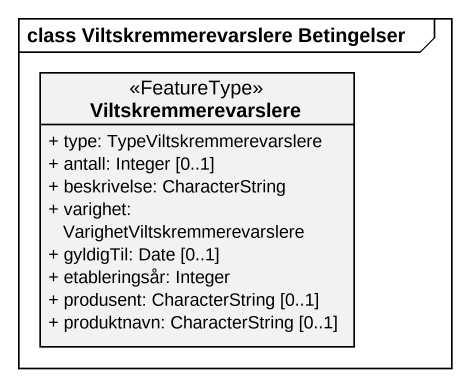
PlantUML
@startuml
mainframe class Viltskremmerevarslere Betingelser
hide circle
hide empty members
skinparam classAttributeIconSize 0
class Viltskremmerevarslere <<FeatureType>> {
  + type: TypeViltskremmerevarslere
  + antall: Integer [0..1]
  + beskrivelse: CharacterString
  + varighet: VarighetViltskremmerevarslere
  + gyldigTil: Date [0..1]
  + etableringsår: Integer
  + produsent: CharacterString [0..1]
  + produktnavn: CharacterString [0..1]
}
@enduml
